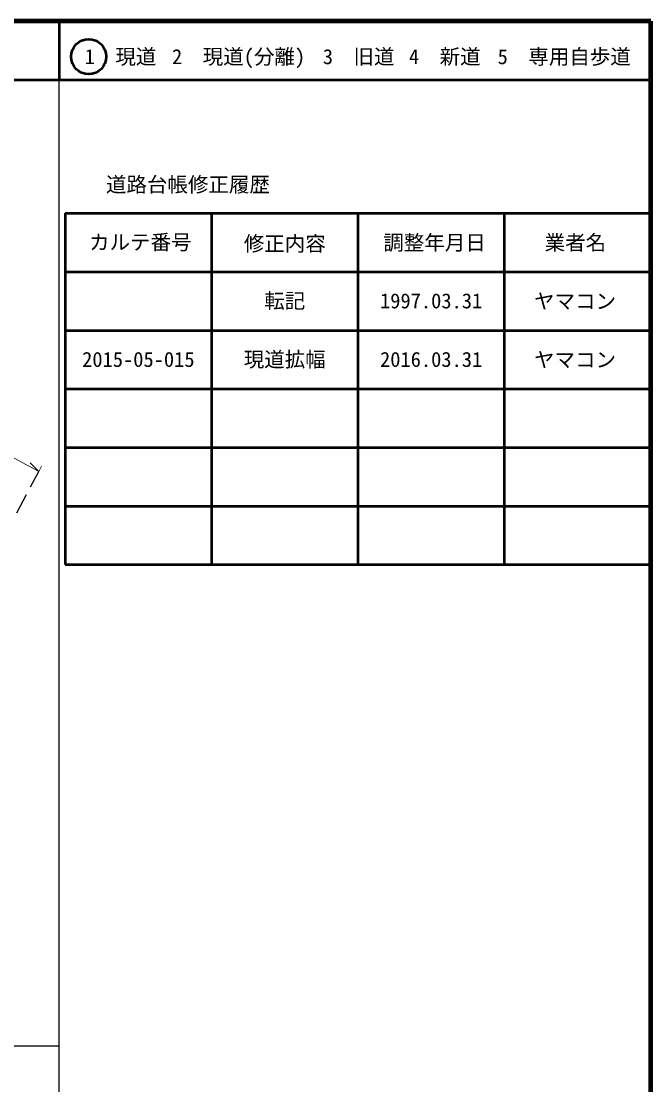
# Model space of a CAD drawing. Units: millimetres at full size, sheet at 1:1000; details may follow other scales. Extents: x 40000 to 680000, y 20000 to 380000.
# Drawn here: x 572509 to 680000, y 198357 to 380000 of the extents above; entities that cross this region are included whole.
import ezdxf
from ezdxf.enums import TextEntityAlignment as Align

# ---------------------------------------------------------------- set-up
doc = ezdxf.new("R2010")
doc.units = ezdxf.units.MM
doc.header["$LTSCALE"] = 1000
doc.linetypes.add('CHAIN', pattern=[18.5, 12, -1.5, 3.5, -1.5])
for name, color, linetype, lineweight in [('M-BMK-OTRS', 5, 'CHAIN', 25), ('M-STR-HTXT', 7, 'Continuous', 13), ('M-TTL', 2, 'Continuous', 140), ('M-TTL-BAND', 7, 'Continuous', 25), ('M-TTL-FRAM', 2, 'Continuous', 50), ('M-TTL-LINE', 7, 'Continuous', 50)]:
    doc.layers.add(name, color=color, linetype=linetype, lineweight=lineweight)
doc.layers.add('M-TTL-TXT', color=7, linetype='Continuous')
doc.styles.add('ＭＳ ゴシック', font='')
doc.styles.get('ＭＳ ゴシック').set_extended_font_data('MS Gothic')

msp = doc.modelspace()

# ---------------------------------------------------------------- linework, layer by layer
at = {"layer": 'M-BMK-OTRS'}
msp.add_line((556614, 267854), (575511, 303108), dxfattribs=at)
at = {"layer": 'M-STR-HTXT'}
for p, q in [((539284, 322527), (575511, 303108)), ((575511, 303108), (574032, 304582)), ((575511, 303108), (575984, 303990))]:
    msp.add_line(p, q, dxfattribs=at)
at = {"layer": 'M-TTL'}
for p, q in [((680000, 380000), (40000, 380000)), ((680000, 20000), (680000, 380000))]:
    msp.add_line(p, q, dxfattribs=at)
at = {"layer": 'M-TTL-BAND'}
for p, q in [((579000, 20000), (579000, 370000)), ((40000, 205000), (579000, 205000))]:
    msp.add_line(p, q, dxfattribs=at)
at = {"layer": 'M-TTL-FRAM'}
for p, q in [((580000, 347197), (580000, 287197)), ((580000, 347197), (680000, 347197)), ((580000, 287197), (680000, 287197))]:
    msp.add_line(p, q, dxfattribs=at)
at = {"layer": 'M-TTL-LINE'}
for p, q in [((579000, 380000), (579000, 370000)), ((40000, 370000), (680000, 370000)), ((605000, 347197), (605000, 287197)), ((630000, 347197), (630000, 287197)), ((655000, 347197), (655000, 287197)), ((580000, 337197), (680000, 337197)), ((580000, 327197), (680000, 327197)), ((580000, 317197), (680000, 317197)), ((580000, 307197), (680000, 307197)), ((580000, 297197), (680000, 297197))]:
    msp.add_line(p, q, dxfattribs=at)
msp.add_circle((584031, 373958), 3000, dxfattribs=at)

# ---------------------------------------------------------------- texts
at = {"layer": 'M-TTL-TXT', "style": 'ＭＳ ゴシック'}
for s, p in [('1\u3000現道', (589448, 373958)), ('2\u3000現道(分離)', (609619, 373958)), ('3\u3000旧道', (630121, 373958)), ('4\u3000新道', (644824, 373958)), ('5\u3000専用自歩道', (665228, 373958)), ('道路台帳修正履歴', (600968, 352113)), ('カルテ番号', (592839, 342277)), ('修正内容', (617509, 342023)), ('調整年月日', (643089, 342197)), ('業者名', (667134, 342197)), ('転記', (617500, 332245)), ('1997.03.31', (642500, 332245)), ('ヤマコン', (667077, 332189)), ('2015-05-015', (592500, 322245)), ('現道拡幅', (617500, 322245)), ('2016.03.31', (642500, 322245)), ('ヤマコン', (667077, 322189))]:
    msp.add_text(s, height=2566, dxfattribs=at).set_placement(p, align=Align.MIDDLE_CENTER)

doc.saveas('drawing.dxf')
